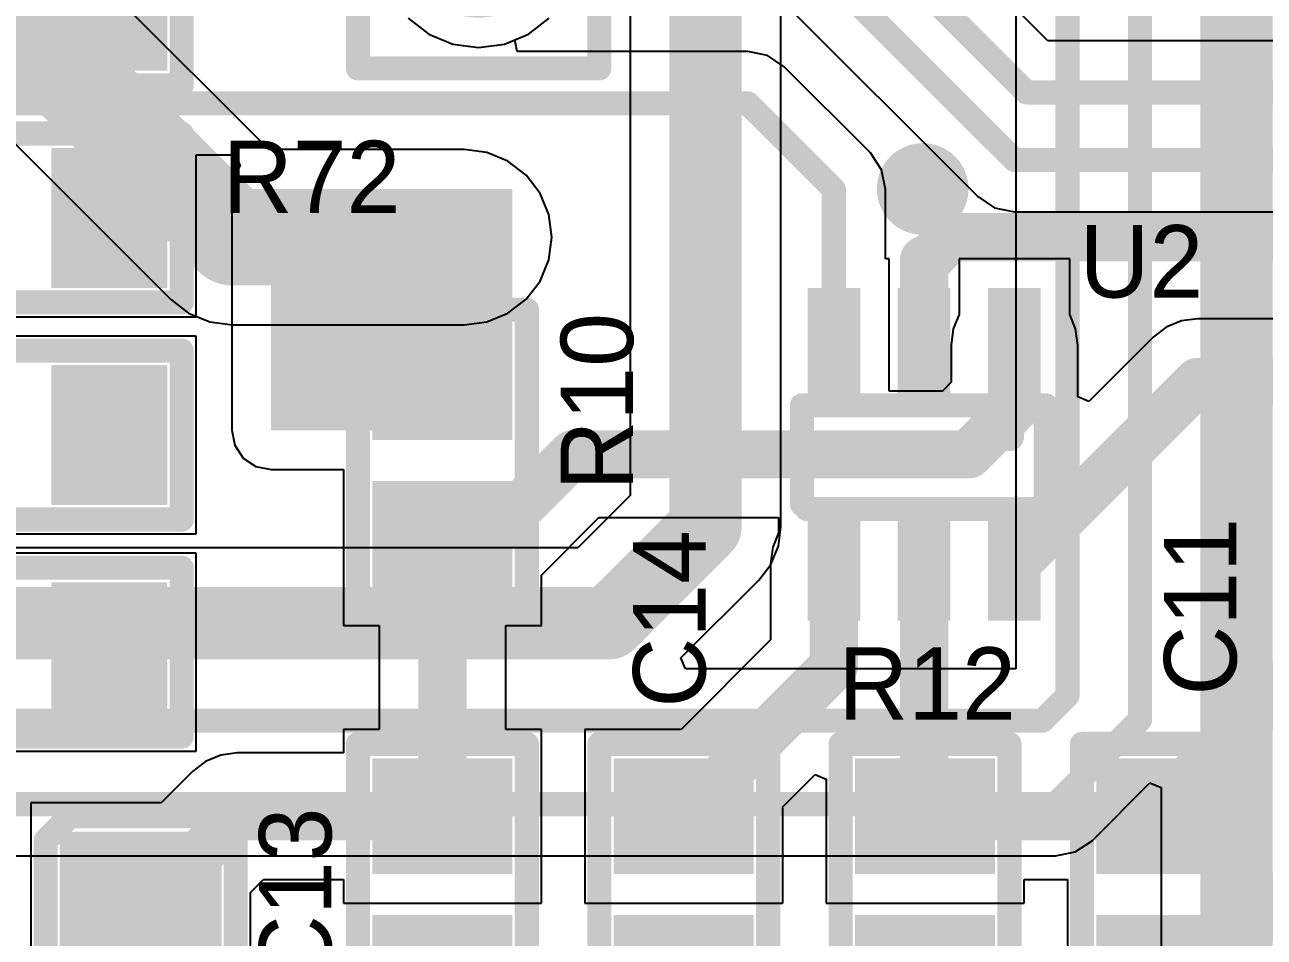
# Model space of a CAD drawing. Extents: x 1012 to 1122, y 1012 to 1122.
# Drawn here: x 1102.31 to 1115.35, y 1073.15 to 1082.75 of the extents above; entities that cross this region are included whole.
import ezdxf

# ---------------------------------------------------------------- set-up
doc = ezdxf.new("R2010")
doc.units = 0
doc.layers.get('0').update_dxf_attribs({"linetype": 'CONTINUOUS'})
for name, color, linetype in [('BOTTOMLAYER', 5, 'CONTINUOUS'), ('BOTTOMSOLDER', 6, 'CONTINUOUS'), ('MULTILAYER', 9, 'CONTINUOUS'), ('TOPLAYER', 1, 'CONTINUOUS'), ('TOPOVERLAY', 2, 'CONTINUOUS'), ('TOPPASTE', 8, 'CONTINUOUS'), ('TOPSOLDER', 216, 'CONTINUOUS')]:
    doc.layers.add(name, color=color, linetype=linetype)

# ---------------------------------------------------------------- blocks, each defined once
blk = doc.blocks.new('CC0603_5')
at = {"layer": 'TOPLAYER'}
for points in [[(-0.508, -0.635), (0.508, -0.635), (-0.508, 0.635), (0.508, 0.635)], [(1.143, -0.635), (2.159, -0.635), (1.143, 0.635), (2.159, 0.635)]]:
    blk.add_solid(points, dxfattribs=at)
at = {"layer": 'TOPOVERLAY', "const_width": 0.254}
for points in [[(-0.508, 0.889), (-0.762, 0.889)], [(-0.762, 0.889), (-0.762, -0.889)], [(2.413, 0.889), (-0.508, 0.889)], [(2.413, 0.889), (2.413, -0.889)], [(2.413, -0.889), (-0.762, -0.889)]]:
    blk.add_lwpolyline(points, dxfattribs=at)
at = {"layer": 'TOPOVERLAY', "const_width": 0.127}
for points in [[(-0.8255, 0.889, 1), (-0.6985, 0.889, 1)], [(-0.8255, 0.889, 1), (-0.6985, 0.889, 1)], [(-0.5715, 0.889, 1), (-0.4445, 0.889, 1)], [(-0.5715, 0.889, 1), (-0.4445, 0.889, 1)], [(2.3495, 0.889, 1), (2.4765, 0.889, 1)], [(2.3495, 0.889, 1), (2.4765, 0.889, 1)], [(-0.8255, -0.889, 1), (-0.6985, -0.889, 1)], [(-0.8255, -0.889, 1), (-0.6985, -0.889, 1)], [(2.3495, -0.889, 1), (2.4765, -0.889, 1)], [(2.3495, -0.889, 1), (2.4765, -0.889, 1)]]:
    blk.add_lwpolyline(points, format="xyb", close=True, dxfattribs=at)
at = {"layer": 'TOPPASTE'}
for points in [[(-0.508, -0.635), (0.508, -0.635), (-0.508, 0.635), (0.508, 0.635)], [(1.143, -0.635), (2.159, -0.635), (1.143, 0.635), (2.159, 0.635)]]:
    blk.add_solid(points, dxfattribs=at)
at = {"layer": 'TOPSOLDER'}
for points in [[(-0.6096, -0.7366), (0.6096, -0.7366), (-0.6096, 0.7366), (0.6096, 0.7366)], [(1.0414, -0.7366), (2.2606, -0.7366), (1.0414, 0.7366), (2.2606, 0.7366)]]:
    blk.add_solid(points, dxfattribs=at)
blk = doc.blocks.new('SIP2_2_54MM_7')
at = {"layer": 'BOTTOMLAYER', "const_width": 0.635}
blk.add_lwpolyline([(2.2225, 0, 1), (2.8575, 0, 1)], format="xyb", close=True, dxfattribs=at)
at = {"layer": 'BOTTOMLAYER'}
blk.add_solid([(-0.635, -0.635), (0.635, -0.635), (-0.635, 0.635), (0.635, 0.635)], dxfattribs=at)
at = {"layer": 'BOTTOMSOLDER', "const_width": 0.7366}
blk.add_lwpolyline([(2.1717, 0, 1), (2.9083, 0, 1)], format="xyb", close=True, dxfattribs=at)
at = {"layer": 'BOTTOMSOLDER'}
blk.add_solid([(-0.7366, -0.7366), (0.7366, -0.7366), (-0.7366, 0.7366), (0.7366, 0.7366)], dxfattribs=at)
at = {"layer": 'MULTILAYER', "const_width": 0.635}
blk.add_lwpolyline([(2.2225, 0, 1), (2.8575, 0, 1)], format="xyb", close=True, dxfattribs=at)
at = {"layer": 'MULTILAYER'}
blk.add_solid([(-0.635, -0.635), (0.635, -0.635), (-0.635, 0.635), (0.635, 0.635)], dxfattribs=at)
at = {"layer": 'TOPLAYER', "const_width": 0.635}
blk.add_lwpolyline([(2.2225, 0, 1), (2.8575, 0, 1)], format="xyb", close=True, dxfattribs=at)
at = {"layer": 'TOPLAYER'}
blk.add_solid([(-0.635, -0.635), (0.635, -0.635), (-0.635, 0.635), (0.635, 0.635)], dxfattribs=at)
at = {"layer": 'TOPOVERLAY', "const_width": 0.254}
for points in [[(3.81, 1.27), (-1.27, 1.27)], [(-1.27, -1.27), (-1.27, 1.27)], [(1.27, -1.27), (1.27, 1.27)], [(3.81, -1.27), (3.81, 1.27)], [(3.81, -1.27), (-1.27, -1.27)]]:
    blk.add_lwpolyline(points, dxfattribs=at)
at = {"layer": 'TOPOVERLAY', "const_width": 0.127}
for points in [[(-1.3335, 1.27, 1), (-1.2065, 1.27, 1)], [(-1.3335, 1.27, 1), (-1.2065, 1.27, 1)], [(1.2065, 1.27, 1), (1.3335, 1.27, 1)], [(3.7465, 1.27, 1), (3.8735, 1.27, 1)], [(3.7465, 1.27, 1), (3.8735, 1.27, 1)], [(-1.3335, -1.27, 1), (-1.2065, -1.27, 1)], [(-1.3335, -1.27, 1), (-1.2065, -1.27, 1)], [(1.2065, -1.27, 1), (1.3335, -1.27, 1)], [(3.7465, -1.27, 1), (3.8735, -1.27, 1)], [(3.7465, -1.27, 1), (3.8735, -1.27, 1)]]:
    blk.add_lwpolyline(points, format="xyb", close=True, dxfattribs=at)
at = {"layer": 'TOPSOLDER', "const_width": 0.7366}
blk.add_lwpolyline([(2.1717, 0, 1), (2.9083, 0, 1)], format="xyb", close=True, dxfattribs=at)
at = {"layer": 'TOPSOLDER'}
blk.add_solid([(-0.7366, -0.7366), (0.7366, -0.7366), (-0.7366, 0.7366), (0.7366, 0.7366)], dxfattribs=at)
blk = doc.blocks.new('CC0603_23')
at = {"layer": 'TOPLAYER'}
for points in [[(-0.508, -0.635), (0.508, -0.635), (-0.508, 0.635), (0.508, 0.635)], [(1.143, -0.635), (2.159, -0.635), (1.143, 0.635), (2.159, 0.635)]]:
    blk.add_solid(points, dxfattribs=at)
at = {"layer": 'TOPOVERLAY', "const_width": 0.254}
for points in [[(-0.762, 0.889), (-0.762, -0.889)], [(-0.762, 0.889), (-0.508, 0.889)], [(-0.508, 0.889), (2.413, 0.889)], [(2.413, 0.889), (2.413, -0.889)], [(-0.762, -0.889), (2.413, -0.889)]]:
    blk.add_lwpolyline(points, dxfattribs=at)
at = {"layer": 'TOPOVERLAY', "const_width": 0.127}
for points in [[(-0.8255, 0.889, 1), (-0.6985, 0.889, 1)], [(-0.8255, 0.889, 1), (-0.6985, 0.889, 1)], [(-0.5715, 0.889, 1), (-0.4445, 0.889, 1)], [(-0.5715, 0.889, 1), (-0.4445, 0.889, 1)], [(2.3495, 0.889, 1), (2.4765, 0.889, 1)], [(2.3495, 0.889, 1), (2.4765, 0.889, 1)], [(-0.8255, -0.889, 1), (-0.6985, -0.889, 1)], [(-0.8255, -0.889, 1), (-0.6985, -0.889, 1)], [(2.3495, -0.889, 1), (2.4765, -0.889, 1)], [(2.3495, -0.889, 1), (2.4765, -0.889, 1)]]:
    blk.add_lwpolyline(points, format="xyb", close=True, dxfattribs=at)
at = {"layer": 'TOPPASTE'}
for points in [[(-0.508, -0.635), (0.508, -0.635), (-0.508, 0.635), (0.508, 0.635)], [(1.143, -0.635), (2.159, -0.635), (1.143, 0.635), (2.159, 0.635)]]:
    blk.add_solid(points, dxfattribs=at)
at = {"layer": 'TOPSOLDER'}
for points in [[(-0.6096, -0.7366), (0.6096, -0.7366), (-0.6096, 0.7366), (0.6096, 0.7366)], [(1.0414, -0.7366), (2.2606, -0.7366), (1.0414, 0.7366), (2.2606, 0.7366)]]:
    blk.add_solid(points, dxfattribs=at)
blk = doc.blocks.new('CC0603_25')
at = {"layer": 'TOPLAYER'}
for points in [[(-0.508, -0.635), (0.508, -0.635), (-0.508, 0.635), (0.508, 0.635)], [(1.143, -0.635), (2.159, -0.635), (1.143, 0.635), (2.159, 0.635)]]:
    blk.add_solid(points, dxfattribs=at)
at = {"layer": 'TOPOVERLAY', "const_width": 0.254}
for points in [[(-0.762, 0.889), (-0.508, 0.889)], [(-0.762, 0.889), (-0.762, -0.889)], [(-0.508, 0.889), (2.413, 0.889)], [(2.413, 0.889), (2.413, -0.889)], [(-0.762, -0.889), (2.413, -0.889)]]:
    blk.add_lwpolyline(points, dxfattribs=at)
at = {"layer": 'TOPOVERLAY', "const_width": 0.127}
for points in [[(-0.8255, 0.889, 1), (-0.6985, 0.889, 1)], [(-0.8255, 0.889, 1), (-0.6985, 0.889, 1)], [(-0.5715, 0.889, 1), (-0.4445, 0.889, 1)], [(-0.5715, 0.889, 1), (-0.4445, 0.889, 1)], [(2.3495, 0.889, 1), (2.4765, 0.889, 1)], [(2.3495, 0.889, 1), (2.4765, 0.889, 1)], [(-0.8255, -0.889, 1), (-0.6985, -0.889, 1)], [(-0.8255, -0.889, 1), (-0.6985, -0.889, 1)], [(2.3495, -0.889, 1), (2.4765, -0.889, 1)], [(2.3495, -0.889, 1), (2.4765, -0.889, 1)]]:
    blk.add_lwpolyline(points, format="xyb", close=True, dxfattribs=at)
at = {"layer": 'TOPPASTE'}
for points in [[(-0.508, -0.635), (0.508, -0.635), (-0.508, 0.635), (0.508, 0.635)], [(1.143, -0.635), (2.159, -0.635), (1.143, 0.635), (2.159, 0.635)]]:
    blk.add_solid(points, dxfattribs=at)
at = {"layer": 'TOPSOLDER'}
for points in [[(-0.6096, -0.7366), (0.6096, -0.7366), (-0.6096, 0.7366), (0.6096, 0.7366)], [(1.0414, -0.7366), (2.2606, -0.7366), (1.0414, 0.7366), (2.2606, 0.7366)]]:
    blk.add_solid(points, dxfattribs=at)
blk = doc.blocks.new('CC0603_26')
at = {"layer": 'TOPLAYER'}
for points in [[(-0.508, -0.635), (0.508, -0.635), (-0.508, 0.635), (0.508, 0.635)], [(1.143, -0.635), (2.159, -0.635), (1.143, 0.635), (2.159, 0.635)]]:
    blk.add_solid(points, dxfattribs=at)
at = {"layer": 'TOPOVERLAY', "const_width": 0.254}
for points in [[(-0.762, 0.889), (-0.762, -0.889)], [(-0.762, 0.889), (-0.508, 0.889)], [(-0.508, 0.889), (2.413, 0.889)], [(2.413, 0.889), (2.413, -0.889)], [(-0.762, -0.889), (2.413, -0.889)]]:
    blk.add_lwpolyline(points, dxfattribs=at)
at = {"layer": 'TOPOVERLAY', "const_width": 0.127}
for points in [[(-0.8255, 0.889, 1), (-0.6985, 0.889, 1)], [(-0.8255, 0.889, 1), (-0.6985, 0.889, 1)], [(-0.5715, 0.889, 1), (-0.4445, 0.889, 1)], [(-0.5715, 0.889, 1), (-0.4445, 0.889, 1)], [(2.3495, 0.889, 1), (2.4765, 0.889, 1)], [(2.3495, 0.889, 1), (2.4765, 0.889, 1)], [(-0.8255, -0.889, 1), (-0.6985, -0.889, 1)], [(-0.8255, -0.889, 1), (-0.6985, -0.889, 1)], [(2.3495, -0.889, 1), (2.4765, -0.889, 1)], [(2.3495, -0.889, 1), (2.4765, -0.889, 1)]]:
    blk.add_lwpolyline(points, format="xyb", close=True, dxfattribs=at)
at = {"layer": 'TOPPASTE'}
for points in [[(-0.508, -0.635), (0.508, -0.635), (-0.508, 0.635), (0.508, 0.635)], [(1.143, -0.635), (2.159, -0.635), (1.143, 0.635), (2.159, 0.635)]]:
    blk.add_solid(points, dxfattribs=at)
at = {"layer": 'TOPSOLDER'}
for points in [[(-0.6096, -0.7366), (0.6096, -0.7366), (-0.6096, 0.7366), (0.6096, 0.7366)], [(1.0414, -0.7366), (2.2606, -0.7366), (1.0414, 0.7366), (2.2606, 0.7366)]]:
    blk.add_solid(points, dxfattribs=at)
blk = doc.blocks.new('CA3216_28')
at = {"layer": 'TOPLAYER'}
for points in [[(-0.75, -0.75), (0.75, -0.75), (-0.75, 0.75), (0.75, 0.75)], [(2.044, -0.75), (3.544, -0.75), (2.044, 0.75), (3.544, 0.75)]]:
    blk.add_solid(points, dxfattribs=at)
at = {"layer": 'TOPOVERLAY', "const_width": 0.254}
for points in [[(-1.016, 0.746), (-0.762, 1)], [(0.762, 1), (-0.762, 1)], [(3.683, 1), (2.032, 1)], [(3.683, -1), (3.683, 1)], [(-1.016, -0.746), (-1.016, 0.746)], [(0.889, 0), (1.27, 0.381)], [(1.27, -0.381), (0.889, 0)], [(-0.762, -1), (-1.016, -0.746)], [(0.762, -1), (-0.762, -1)], [(3.683, -1), (2.032, -1)]]:
    blk.add_lwpolyline(points, dxfattribs=at)
at = {"layer": 'TOPOVERLAY', "const_width": 0.127}
for points in [[(-0.825, 1, 1), (-0.699, 1, 1)], [(-0.825, 1, 1), (-0.699, 1, 1)], [(0.699, 1, 1), (0.825, 1, 1)], [(1.968, 1, 1), (2.095, 1, 1)], [(3.619, 1, 1), (3.747, 1, 1)], [(3.619, 1, 1), (3.747, 1, 1)], [(-1.079, 0.746, 1), (-0.952, 0.746, 1)], [(-1.079, 0.746, 1), (-0.952, 0.746, 1)], [(1.206, 0.381, 1), (1.333, 0.381, 1)], [(0.825, 0, 1), (0.952, 0, 1)], [(0.825, 0, 1), (0.952, 0, 1)], [(1.206, -0.381, 1), (1.333, -0.381, 1)], [(-1.079, -0.746, 1), (-0.952, -0.746, 1)], [(-1.079, -0.746, 1), (-0.952, -0.746, 1)], [(-0.825, -1, 1), (-0.699, -1, 1)], [(-0.825, -1, 1), (-0.699, -1, 1)], [(0.699, -1, 1), (0.825, -1, 1)], [(1.968, -1, 1), (2.095, -1, 1)], [(3.619, -1, 1), (3.747, -1, 1)], [(3.619, -1, 1), (3.747, -1, 1)]]:
    blk.add_lwpolyline(points, format="xyb", close=True, dxfattribs=at)
at = {"layer": 'TOPPASTE'}
for points in [[(-0.75, -0.75), (0.75, -0.75), (-0.75, 0.75), (0.75, 0.75)], [(2.044, -0.75), (3.544, -0.75), (2.044, 0.75), (3.544, 0.75)]]:
    blk.add_solid(points, dxfattribs=at)
at = {"layer": 'TOPSOLDER'}
for points in [[(-0.852, -0.852), (0.852, -0.852), (-0.852, 0.852), (0.852, 0.852)], [(1.942, -0.852), (3.646, -0.852), (1.942, 0.852), (3.646, 0.852)]]:
    blk.add_solid(points, dxfattribs=at)
blk = doc.blocks.new('CC0603_136')
at = {"layer": 'TOPLAYER'}
for points in [[(-0.508, -0.635), (0.508, -0.635), (-0.508, 0.635), (0.508, 0.635)], [(1.143, -0.635), (2.159, -0.635), (1.143, 0.635), (2.159, 0.635)]]:
    blk.add_solid(points, dxfattribs=at)
at = {"layer": 'TOPOVERLAY', "const_width": 0.254}
for points in [[(-0.762, 0.889), (-0.762, -0.889)], [(-0.762, 0.889), (-0.508, 0.889)], [(-0.508, 0.889), (2.413, 0.889)], [(2.413, 0.889), (2.413, -0.889)], [(-0.762, -0.889), (2.413, -0.889)]]:
    blk.add_lwpolyline(points, dxfattribs=at)
at = {"layer": 'TOPOVERLAY', "const_width": 0.127}
for points in [[(-0.8255, 0.889, 1), (-0.6985, 0.889, 1)], [(-0.8255, 0.889, 1), (-0.6985, 0.889, 1)], [(-0.5715, 0.889, 1), (-0.4445, 0.889, 1)], [(-0.5715, 0.889, 1), (-0.4445, 0.889, 1)], [(2.3495, 0.889, 1), (2.4765, 0.889, 1)], [(2.3495, 0.889, 1), (2.4765, 0.889, 1)], [(-0.8255, -0.889, 1), (-0.6985, -0.889, 1)], [(-0.8255, -0.889, 1), (-0.6985, -0.889, 1)], [(2.3495, -0.889, 1), (2.4765, -0.889, 1)], [(2.3495, -0.889, 1), (2.4765, -0.889, 1)]]:
    blk.add_lwpolyline(points, format="xyb", close=True, dxfattribs=at)
at = {"layer": 'TOPPASTE'}
for points in [[(-0.508, -0.635), (0.508, -0.635), (-0.508, 0.635), (0.508, 0.635)], [(1.143, -0.635), (2.159, -0.635), (1.143, 0.635), (2.159, 0.635)]]:
    blk.add_solid(points, dxfattribs=at)
at = {"layer": 'TOPSOLDER'}
for points in [[(-0.6096, -0.7366), (0.6096, -0.7366), (-0.6096, 0.7366), (0.6096, 0.7366)], [(1.0414, -0.7366), (2.2606, -0.7366), (1.0414, 0.7366), (2.2606, 0.7366)]]:
    blk.add_solid(points, dxfattribs=at)
blk = doc.blocks.new('CC0603_138')
at = {"layer": 'TOPLAYER'}
for points in [[(-0.508, -0.635), (0.508, -0.635), (-0.508, 0.635), (0.508, 0.635)], [(1.143, -0.635), (2.159, -0.635), (1.143, 0.635), (2.159, 0.635)]]:
    blk.add_solid(points, dxfattribs=at)
at = {"layer": 'TOPOVERLAY', "const_width": 0.254}
for points in [[(-0.762, 0.889), (-0.762, -0.889)], [(-0.762, 0.889), (-0.508, 0.889)], [(-0.508, 0.889), (2.413, 0.889)], [(2.413, 0.889), (2.413, -0.889)], [(-0.762, -0.889), (2.413, -0.889)]]:
    blk.add_lwpolyline(points, dxfattribs=at)
at = {"layer": 'TOPOVERLAY', "const_width": 0.127}
for points in [[(-0.8255, 0.889, 1), (-0.6985, 0.889, 1)], [(-0.8255, 0.889, 1), (-0.6985, 0.889, 1)], [(-0.5715, 0.889, 1), (-0.4445, 0.889, 1)], [(-0.5715, 0.889, 1), (-0.4445, 0.889, 1)], [(2.3495, 0.889, 1), (2.4765, 0.889, 1)], [(2.3495, 0.889, 1), (2.4765, 0.889, 1)], [(-0.8255, -0.889, 1), (-0.6985, -0.889, 1)], [(-0.8255, -0.889, 1), (-0.6985, -0.889, 1)], [(2.3495, -0.889, 1), (2.4765, -0.889, 1)], [(2.3495, -0.889, 1), (2.4765, -0.889, 1)]]:
    blk.add_lwpolyline(points, format="xyb", close=True, dxfattribs=at)
at = {"layer": 'TOPPASTE'}
for points in [[(-0.508, -0.635), (0.508, -0.635), (-0.508, 0.635), (0.508, 0.635)], [(1.143, -0.635), (2.159, -0.635), (1.143, 0.635), (2.159, 0.635)]]:
    blk.add_solid(points, dxfattribs=at)
at = {"layer": 'TOPSOLDER'}
for points in [[(-0.6096, -0.7366), (0.6096, -0.7366), (-0.6096, 0.7366), (0.6096, 0.7366)], [(1.0414, -0.7366), (2.2606, -0.7366), (1.0414, 0.7366), (2.2606, 0.7366)]]:
    blk.add_solid(points, dxfattribs=at)
blk = doc.blocks.new('CC0603_195')
at = {"layer": 'TOPLAYER'}
for points in [[(-0.508, -0.635), (0.508, -0.635), (-0.508, 0.635), (0.508, 0.635)], [(1.143, -0.635), (2.159, -0.635), (1.143, 0.635), (2.159, 0.635)]]:
    blk.add_solid(points, dxfattribs=at)
at = {"layer": 'TOPOVERLAY', "const_width": 0.254}
for points in [[(-0.762, -0.889), (-0.762, 0.889)], [(-0.762, 0.889), (-0.508, 0.889)], [(-0.508, 0.889), (2.413, 0.889)], [(2.413, -0.889), (2.413, 0.889)], [(-0.762, -0.889), (2.413, -0.889)]]:
    blk.add_lwpolyline(points, dxfattribs=at)
at = {"layer": 'TOPOVERLAY', "const_width": 0.127}
for points in [[(-0.8255, 0.889, 1), (-0.6985, 0.889, 1)], [(-0.8255, 0.889, 1), (-0.6985, 0.889, 1)], [(-0.5715, 0.889, 1), (-0.4445, 0.889, 1)], [(-0.5715, 0.889, 1), (-0.4445, 0.889, 1)], [(2.3495, 0.889, 1), (2.4765, 0.889, 1)], [(2.3495, 0.889, 1), (2.4765, 0.889, 1)], [(-0.8255, -0.889, 1), (-0.6985, -0.889, 1)], [(-0.8255, -0.889, 1), (-0.6985, -0.889, 1)], [(2.3495, -0.889, 1), (2.4765, -0.889, 1)], [(2.3495, -0.889, 1), (2.4765, -0.889, 1)]]:
    blk.add_lwpolyline(points, format="xyb", close=True, dxfattribs=at)
at = {"layer": 'TOPPASTE'}
for points in [[(-0.508, -0.635), (0.508, -0.635), (-0.508, 0.635), (0.508, 0.635)], [(1.143, -0.635), (2.159, -0.635), (1.143, 0.635), (2.159, 0.635)]]:
    blk.add_solid(points, dxfattribs=at)
at = {"layer": 'TOPSOLDER'}
for points in [[(-0.6096, -0.7366), (0.6096, -0.7366), (-0.6096, 0.7366), (0.6096, 0.7366)], [(1.0414, -0.7366), (2.2606, -0.7366), (1.0414, 0.7366), (2.2606, 0.7366)]]:
    blk.add_solid(points, dxfattribs=at)
blk = doc.blocks.new('CC0603_196')
at = {"layer": 'TOPLAYER'}
for points in [[(-0.508, -0.635), (0.508, -0.635), (-0.508, 0.635), (0.508, 0.635)], [(1.143, -0.635), (2.159, -0.635), (1.143, 0.635), (2.159, 0.635)]]:
    blk.add_solid(points, dxfattribs=at)
at = {"layer": 'TOPOVERLAY', "const_width": 0.254}
for points in [[(-0.762, -0.889), (-0.762, 0.889)], [(-0.762, 0.889), (-0.508, 0.889)], [(-0.508, 0.889), (2.413, 0.889)], [(2.413, -0.889), (2.413, 0.889)], [(-0.762, -0.889), (2.413, -0.889)]]:
    blk.add_lwpolyline(points, dxfattribs=at)
at = {"layer": 'TOPOVERLAY', "const_width": 0.127}
for points in [[(-0.8255, 0.889, 1), (-0.6985, 0.889, 1)], [(-0.8255, 0.889, 1), (-0.6985, 0.889, 1)], [(-0.5715, 0.889, 1), (-0.4445, 0.889, 1)], [(-0.5715, 0.889, 1), (-0.4445, 0.889, 1)], [(2.3495, 0.889, 1), (2.4765, 0.889, 1)], [(2.3495, 0.889, 1), (2.4765, 0.889, 1)], [(-0.8255, -0.889, 1), (-0.6985, -0.889, 1)], [(-0.8255, -0.889, 1), (-0.6985, -0.889, 1)], [(2.3495, -0.889, 1), (2.4765, -0.889, 1)], [(2.3495, -0.889, 1), (2.4765, -0.889, 1)]]:
    blk.add_lwpolyline(points, format="xyb", close=True, dxfattribs=at)
at = {"layer": 'TOPPASTE'}
for points in [[(-0.508, -0.635), (0.508, -0.635), (-0.508, 0.635), (0.508, 0.635)], [(1.143, -0.635), (2.159, -0.635), (1.143, 0.635), (2.159, 0.635)]]:
    blk.add_solid(points, dxfattribs=at)
at = {"layer": 'TOPSOLDER'}
for points in [[(-0.6096, -0.7366), (0.6096, -0.7366), (-0.6096, 0.7366), (0.6096, 0.7366)], [(1.0414, -0.7366), (2.2606, -0.7366), (1.0414, 0.7366), (2.2606, 0.7366)]]:
    blk.add_solid(points, dxfattribs=at)
blk = doc.blocks.new('CC0603_197')
at = {"layer": 'TOPLAYER'}
for points in [[(-0.508, -0.635), (0.508, -0.635), (-0.508, 0.635), (0.508, 0.635)], [(1.143, -0.635), (2.159, -0.635), (1.143, 0.635), (2.159, 0.635)]]:
    blk.add_solid(points, dxfattribs=at)
at = {"layer": 'TOPOVERLAY', "const_width": 0.254}
for points in [[(-0.762, -0.889), (-0.762, 0.889)], [(-0.762, 0.889), (-0.508, 0.889)], [(-0.508, 0.889), (2.413, 0.889)], [(2.413, -0.889), (2.413, 0.889)], [(-0.762, -0.889), (2.413, -0.889)]]:
    blk.add_lwpolyline(points, dxfattribs=at)
at = {"layer": 'TOPOVERLAY', "const_width": 0.127}
for points in [[(-0.8255, 0.889, 1), (-0.6985, 0.889, 1)], [(-0.8255, 0.889, 1), (-0.6985, 0.889, 1)], [(-0.5715, 0.889, 1), (-0.4445, 0.889, 1)], [(-0.5715, 0.889, 1), (-0.4445, 0.889, 1)], [(2.3495, 0.889, 1), (2.4765, 0.889, 1)], [(2.3495, 0.889, 1), (2.4765, 0.889, 1)], [(-0.8255, -0.889, 1), (-0.6985, -0.889, 1)], [(-0.8255, -0.889, 1), (-0.6985, -0.889, 1)], [(2.3495, -0.889, 1), (2.4765, -0.889, 1)], [(2.3495, -0.889, 1), (2.4765, -0.889, 1)]]:
    blk.add_lwpolyline(points, format="xyb", close=True, dxfattribs=at)
at = {"layer": 'TOPPASTE'}
for points in [[(-0.508, -0.635), (0.508, -0.635), (-0.508, 0.635), (0.508, 0.635)], [(1.143, -0.635), (2.159, -0.635), (1.143, 0.635), (2.159, 0.635)]]:
    blk.add_solid(points, dxfattribs=at)
at = {"layer": 'TOPSOLDER'}
for points in [[(-0.6096, -0.7366), (0.6096, -0.7366), (-0.6096, 0.7366), (0.6096, 0.7366)], [(1.0414, -0.7366), (2.2606, -0.7366), (1.0414, 0.7366), (2.2606, 0.7366)]]:
    blk.add_solid(points, dxfattribs=at)
blk = doc.blocks.new('SOT_26_233')
at = {"layer": 'TOPLAYER'}
for points in [[(-0.175, 1.8), (0.175, 1.8), (-0.175, 2.8), (0.175, 2.8)], [(0.775, 1.8), (1.125, 1.8), (0.775, 2.8), (1.125, 2.8)], [(1.725, 1.8), (2.075, 1.8), (1.725, 2.8), (2.075, 2.8)], [(-0.175, -0.5), (0.175, -0.5), (-0.175, 0.5), (0.175, 0.5)], [(0.775, -0.5), (1.125, -0.5), (0.775, 0.5), (1.125, 0.5)], [(1.725, -0.5), (2.075, -0.5), (1.725, 0.5), (2.075, 0.5)]]:
    blk.add_solid(points, dxfattribs=at)
at = {"layer": 'TOPOVERLAY', "const_width": 0.254}
for points in [[(2.184, 1.727), (-0.33, 1.727)], [(-0.33, 1.727), (-0.33, 0.635)], [(2.235, 1.676), (2.235, 0.635)], [(2.235, 0.635), (-0.33, 0.635)]]:
    blk.add_lwpolyline(points, dxfattribs=at)
at = {"layer": 'TOPOVERLAY'}
for points, const_width in [([(-0.394, 1.727, 1), (-0.267, 1.727, 1)], 0.127), ([(-0.394, 1.727, 1), (-0.267, 1.727, 1)], 0.127), ([(2.121, 1.727, 1), (2.248, 1.727, 1)], 0.127), ([(2.172, 1.676, 1), (2.299, 1.676, 1)], 0.127), ([(0.076, 0.965, 1), (0.025, 0.965, 1)], 0.254), ([(-0.038, 0.965, 1), (0.089, 0.965, 1)], 0.127), ([(0.013, 0.965, 1), (0.14, 0.965, 1)], 0.127), ([(-0.394, 0.635, 1), (-0.267, 0.635, 1)], 0.127), ([(-0.394, 0.635, 1), (-0.267, 0.635, 1)], 0.127), ([(2.172, 0.635, 1), (2.299, 0.635, 1)], 0.127), ([(2.172, 0.635, 1), (2.299, 0.635, 1)], 0.127)]:
    blk.add_lwpolyline(points, format="xyb", close=True, dxfattribs=dict(at, const_width=const_width))
at = {"layer": 'TOPPASTE'}
for points in [[(-0.175, 1.8), (0.175, 1.8), (-0.175, 2.8), (0.175, 2.8)], [(0.775, 1.8), (1.125, 1.8), (0.775, 2.8), (1.125, 2.8)], [(1.725, 1.8), (2.075, 1.8), (1.725, 2.8), (2.075, 2.8)], [(-0.175, -0.5), (0.175, -0.5), (-0.175, 0.5), (0.175, 0.5)], [(0.775, -0.5), (1.125, -0.5), (0.775, 0.5), (1.125, 0.5)], [(1.725, -0.5), (2.075, -0.5), (1.725, 0.5), (2.075, 0.5)]]:
    blk.add_solid(points, dxfattribs=at)
at = {"layer": 'TOPSOLDER'}
for points in [[(-0.277, 1.698), (0.277, 1.698), (-0.277, 2.902), (0.277, 2.902)], [(0.673, 1.698), (1.227, 1.698), (0.673, 2.902), (1.227, 2.902)], [(1.623, 1.698), (2.177, 1.698), (1.623, 2.902), (2.177, 2.902)], [(-0.277, -0.602), (0.277, -0.602), (-0.277, 0.602), (0.277, 0.602)], [(0.673, -0.602), (1.227, -0.602), (0.673, 0.602), (1.227, 0.602)], [(1.623, -0.602), (2.177, -0.602), (1.623, 0.602), (2.177, 0.602)]]:
    blk.add_solid(points, dxfattribs=at)

msp = doc.modelspace()

# ---------------------------------------------------------------- linework, layer by layer
at = {"layer": 'BOTTOMLAYER'}
for p, q in [((1112.738, 1090.487), (1112.738, 1075.97)), ((1104.876, 1081.438), (1102.206, 1084.108)), ((1110.266, 1077.468), (1110.266, 1083.716)), ((1108.678, 1083.387), (1108.678, 1077.797)), ((1106.342, 1082.821), (1106.559, 1082.654)), ((1107.61, 1082.654), (1107.827, 1082.821)), ((1101.064, 1082.642), (1103.841, 1079.864)), ((1106.559, 1082.654), (1106.813, 1082.549)), ((1106.813, 1082.549), (1107.084, 1082.514)), ((1107.084, 1082.514), (1107.356, 1082.549)), ((1107.356, 1082.549), (1107.61, 1082.654)), ((1106.932, 1081.438), (1104.876, 1081.438)), ((1107.171, 1081.407), (1106.932, 1081.438)), ((1107.393, 1081.315), (1107.171, 1081.407)), ((1107.584, 1081.168), (1107.393, 1081.315)), ((1107.731, 1080.977), (1107.584, 1081.168)), ((1107.823, 1080.755), (1107.731, 1080.977)), ((1107.854, 1080.516), (1107.823, 1080.755)), ((1107.823, 1080.277), (1107.854, 1080.516)), ((1107.731, 1080.055), (1107.823, 1080.277)), ((1107.584, 1079.864), (1107.731, 1080.055)), ((1103.841, 1079.864), (1104.032, 1079.717)), ((1107.393, 1079.717), (1107.584, 1079.864)), ((1104.032, 1079.717), (1104.255, 1079.625)), ((1107.171, 1079.625), (1107.393, 1079.717)), ((1104.255, 1079.625), (1104.494, 1079.594)), ((1104.494, 1079.594), (1106.932, 1079.594)), ((1106.932, 1079.594), (1107.171, 1079.625)), ((1108.678, 1077.797), (1108.127, 1077.246)), ((1110.239, 1077.262), (1110.266, 1077.468)), ((1108.127, 1077.246), (1096.593, 1077.246)), ((1110.16, 1077.071), (1110.239, 1077.262)), ((1110.034, 1076.906), (1110.16, 1077.071)), ((1109.214, 1076.087), (1110.034, 1076.906)), ((1110.034, 1076.906), (1110.034, 1076.906)), ((1109.263, 1075.97), (1109.214, 1076.087)), ((1112.738, 1075.97), (1109.263, 1075.97)), ((1113.54, 1074.162), (1114.148, 1074.771)), ((1114.148, 1074.771), (1114.266, 1074.723)), ((1114.266, 1074.723), (1114.266, 1072.717)), ((1113.363, 1074.045), (1113.54, 1074.162)), ((1096.422, 1074.003), (1113.155, 1074.003)), ((1113.155, 1074.003), (1113.363, 1074.045))]:
    msp.add_line(p, q, dxfattribs=at)
for points, const_width in [([(1115.06, 1072.388), (1115.06, 1105.891)], 0.762), ([(1113.282, 1075.69), (1113.282, 1101.065)], 0.254), ([(1114.044, 1075.436), (1114.044, 1099.947)], 0.254), ([(1101.446, 1083.564), (1104.494, 1080.516)], 1.016), ([(1109.472, 1077.468), (1109.472, 1083.716)], 0.762), ([(1104.494, 1080.516), (1106.932, 1080.516)], 1.016), ([(1108.456, 1076.452), (1109.472, 1077.468)], 0.762), ([(1096.264, 1076.452), (1108.456, 1076.452)], 0.762), ([(1113.018, 1075.426), (1113.282, 1075.69)], 0.254), ([(1099.302, 1075.426), (1113.018, 1075.426)], 0.254), ([(1113.155, 1074.547), (1114.044, 1075.436)], 0.254), ([(1096.137, 1074.547), (1113.155, 1074.547)], 0.254)]:
    msp.add_lwpolyline(points, dxfattribs=dict(at, const_width=const_width))
for points, const_width in [([(1111.568, 1081.024, 1), (1111.948, 1081.024, 1)], 0.381), ([(1104.24, 1080.516, 1), (1104.748, 1080.516, 1)], 0.508), ([(1104.24, 1080.516, 1), (1104.748, 1080.516, 1)], 0.508), ([(1106.678, 1080.516, 1), (1107.186, 1080.516, 1)], 0.508), ([(1105.268, 1080.516, 1), (1105.548, 1080.516, 1)], 0.279), ([(1106.792, 1080.516, 1), (1107.072, 1080.516, 1)], 0.279), ([(1109.282, 1077.468, 1), (1109.662, 1077.468, 1)], 0.381), ([(1109.282, 1077.468, 1), (1109.662, 1077.468, 1)], 0.381), ([(1108.265, 1076.452, 1), (1108.647, 1076.452, 1)], 0.381), ([(1108.265, 1076.452, 1), (1108.647, 1076.452, 1)], 0.381), ([(1113.218, 1075.69, 1), (1113.345, 1075.69, 1)], 0.127), ([(1113.218, 1075.69, 1), (1113.345, 1075.69, 1)], 0.127), ([(1112.954, 1075.426, 1), (1113.081, 1075.426, 1)], 0.127), ([(1112.954, 1075.426, 1), (1113.081, 1075.426, 1)], 0.127), ([(1113.98, 1075.436, 1), (1114.108, 1075.436, 1)], 0.127), ([(1113.98, 1075.436, 1), (1114.108, 1075.436, 1)], 0.127), ([(1113.091, 1074.547, 1), (1113.218, 1074.547, 1)], 0.127), ([(1113.091, 1074.547, 1), (1113.218, 1074.547, 1)], 0.127)]:
    msp.add_lwpolyline(points, format="xyb", close=True, dxfattribs=dict(at, const_width=const_width))
at = {"layer": 'BOTTOMSOLDER'}
for points, const_width in [([(1111.517, 1081.024, 1), (1111.999, 1081.024, 1)], 0.483), ([(1105.217, 1080.516, 1), (1105.599, 1080.516, 1)], 0.381), ([(1106.742, 1080.516, 1), (1107.122, 1080.516, 1)], 0.381)]:
    msp.add_lwpolyline(points, format="xyb", close=True, dxfattribs=dict(at, const_width=const_width))
at = {"layer": 'MULTILAYER'}
for points, const_width in [([(1111.568, 1081.024, 1), (1111.948, 1081.024, 1)], 0.381), ([(1105.268, 1080.516, 1), (1105.548, 1080.516, 1)], 0.279), ([(1106.792, 1080.516, 1), (1107.072, 1080.516, 1)], 0.279)]:
    msp.add_lwpolyline(points, format="xyb", close=True, dxfattribs=dict(at, const_width=const_width))
at = {"layer": 'TOPLAYER'}
for p, q in [((1113.075, 1082.584), (1110.187, 1085.473)), ((1109.247, 1084.036), (1112.339, 1080.944)), ((1107.61, 1082.654), (1107.827, 1082.821)), ((1107.464, 1082.594), (1107.61, 1082.654)), ((1107.489, 1082.47), (1107.464, 1082.594)), ((1116.166, 1082.584), (1113.075, 1082.584)), ((1109.916, 1082.47), (1107.489, 1082.47)), ((1110.125, 1082.428), (1109.916, 1082.47)), ((1110.301, 1082.31), (1110.125, 1082.428)), ((1111.208, 1081.404), (1110.301, 1082.31)), ((1104.113, 1079.678), (1104.113, 1081.382)), ((1104.113, 1081.382), (1104.516, 1081.382)), ((1104.516, 1081.382), (1104.576, 1081.27)), ((1111.326, 1081.227), (1111.208, 1081.404)), ((1104.576, 1081.27), (1104.517, 1081.183)), ((1104.517, 1081.183), (1104.486, 1081.024)), ((1111.367, 1081.019), (1111.326, 1081.227)), ((1104.486, 1081.024), (1104.486, 1078.484)), ((1111.367, 1080.287), (1111.367, 1081.019)), ((1112.339, 1080.944), (1112.515, 1080.826)), ((1112.515, 1080.826), (1112.723, 1080.785)), ((1112.723, 1080.785), (1115.658, 1080.785)), ((1111.405, 1080.287), (1111.367, 1080.287)), ((1111.405, 1078.896), (1111.405, 1080.287)), ((1113.305, 1080.287), (1112.142, 1080.287)), ((1112.142, 1080.287), (1112.142, 1079.703)), ((1113.305, 1079.703), (1113.305, 1080.287)), ((1101.275, 1079.678), (1104.113, 1079.678)), ((1112.142, 1079.703), (1112.08, 1079.553)), ((1113.367, 1079.553), (1113.305, 1079.703)), ((1112.08, 1079.553), (1112.057, 1079.381)), ((1113.389, 1079.381), (1113.367, 1079.553)), ((1114.321, 1079.569), (1114.183, 1079.463)), ((1114.481, 1079.635), (1114.321, 1079.569)), ((1114.654, 1079.658), (1114.481, 1079.635)), ((1115.822, 1079.658), (1114.654, 1079.658)), ((1114.654, 1079.658), (1114.654, 1079.658)), ((1104.113, 1079.475), (1101.238, 1079.475)), ((1104.113, 1077.392), (1104.113, 1079.475)), ((1114.183, 1079.463), (1113.507, 1078.787)), ((1114.183, 1079.463), (1114.183, 1079.463)), ((1112.057, 1079.381), (1112.057, 1078.989)), ((1113.389, 1078.836), (1113.389, 1079.381)), ((1111.965, 1078.896), (1111.405, 1078.896)), ((1112.057, 1078.989), (1111.965, 1078.896)), ((1113.507, 1078.787), (1113.389, 1078.836)), ((1104.486, 1078.484), (1104.517, 1078.325)), ((1104.517, 1078.325), (1104.607, 1078.191)), ((1104.607, 1078.191), (1104.741, 1078.101)), ((1104.741, 1078.101), (1104.9, 1078.07)), ((1104.9, 1078.07), (1105.662, 1078.07)), ((1105.662, 1078.07), (1105.662, 1076.427)), ((1107.745, 1076.958), (1108.351, 1077.564)), ((1108.351, 1077.564), (1110.242, 1077.564)), ((1110.242, 1077.564), (1110.242, 1077.403)), ((1101.238, 1077.392), (1104.113, 1077.392)), ((1110.242, 1077.403), (1110.18, 1077.253)), ((1110.18, 1077.253), (1110.157, 1077.081)), ((1104.113, 1077.189), (1101.275, 1077.189)), ((1104.113, 1075.106), (1104.113, 1077.189)), ((1110.157, 1077.081), (1110.157, 1076.276)), ((1107.745, 1076.427), (1107.745, 1076.958)), ((1105.662, 1076.427), (1106.037, 1076.427)), ((1106.037, 1076.427), (1106.037, 1075.334)), ((1107.369, 1075.334), (1107.369, 1076.427)), ((1107.369, 1076.427), (1107.745, 1076.427)), ((1110.157, 1076.276), (1109.216, 1075.334)), ((1106.037, 1075.334), (1105.662, 1075.334)), ((1105.662, 1075.334), (1105.662, 1075.086)), ((1107.745, 1075.334), (1107.369, 1075.334)), ((1107.745, 1073.506), (1107.745, 1075.334)), ((1109.216, 1075.334), (1108.202, 1075.334)), ((1108.202, 1075.334), (1108.202, 1073.506)), ((1100.633, 1075.106), (1104.113, 1075.106)), ((1104.211, 1074.997), (1104.073, 1074.891)), ((1104.372, 1075.063), (1104.211, 1074.997)), ((1104.544, 1075.086), (1104.372, 1075.063)), ((1105.662, 1075.086), (1104.544, 1075.086)), ((1104.073, 1074.891), (1103.743, 1074.56)), ((1104.073, 1074.891), (1104.073, 1074.891)), ((1110.285, 1074.519), (1110.625, 1074.859)), ((1110.625, 1074.859), (1110.742, 1074.811)), ((1110.742, 1074.811), (1110.742, 1073.506)), ((1103.743, 1074.56), (1102.372, 1074.56)), ((1102.372, 1074.56), (1102.372, 1072.248)), ((1110.285, 1073.506), (1110.285, 1074.519)), ((1104.685, 1073.618), (1104.82, 1073.754)), ((1104.82, 1073.754), (1105.662, 1073.754)), ((1105.662, 1073.754), (1105.662, 1073.506)), ((1112.825, 1073.506), (1112.825, 1073.754)), ((1112.825, 1073.754), (1113.282, 1073.754)), ((1113.282, 1073.754), (1113.282, 1073.506)), ((1104.685, 1072.248), (1104.685, 1073.618)), ((1105.662, 1073.506), (1107.745, 1073.506)), ((1108.202, 1073.506), (1110.285, 1073.506)), ((1110.742, 1073.506), (1112.825, 1073.506)), ((1113.282, 1073.506), (1113.282, 1071.855))]:
    msp.add_line(p, q, dxfattribs=at)
for points, const_width in [([(1109.802, 1085.088), (1112.85, 1082.04)], 0.254), ([(1109.472, 1084.58), (1112.723, 1081.329)], 0.254), ([(1112.85, 1082.04), (1116.584, 1082.04)], 0.254), ([(1097.609, 1081.926), (1109.916, 1081.926)], 0.254), ([(1109.916, 1081.926), (1110.823, 1081.019)], 0.254), ([(1112.723, 1081.329), (1116.076, 1081.329)], 0.254), ([(1110.823, 1079.381), (1110.823, 1081.019)], 0.254), ([(1111.773, 1080.237), (1112.053, 1080.516)], 0.508), ([(1112.053, 1080.516), (1117.854, 1080.516)], 0.508), ([(1111.773, 1079.381), (1111.773, 1080.277)], 0.508), ([(1112.723, 1078.713), (1112.723, 1079.381)], 0.508), ([(1112.799, 1077.138), (1114.654, 1078.992)], 0.508), ([(1114.654, 1078.992), (1116.863, 1078.992)], 0.508), ([(1112.241, 1078.23), (1112.723, 1078.713)], 0.508), ([(1106.703, 1076.858), (1108.075, 1078.23)], 0.508), ([(1108.075, 1078.23), (1112.241, 1078.23)], 0.508), ([(1110.823, 1076), (1110.823, 1077.081)], 0.508), ([(1111.773, 1074.43), (1111.773, 1077.081)], 0.508), ([(1114.323, 1074.572), (1116.863, 1077.112)], 0.508), ([(1106.703, 1074.42), (1106.703, 1076.858)], 0.508), ([(1109.243, 1074.42), (1110.823, 1076)], 0.508), ([(1114.323, 1074.42), (1114.323, 1074.572)], 0.508), ([(1103.528, 1073.404), (1104.544, 1074.42)], 0.508), ([(1104.544, 1074.42), (1106.703, 1074.42)], 0.508), ([(1111.773, 1074.43), (1111.783, 1074.42)], 0.508), ([(1111.783, 1074.42), (1114.323, 1074.42)], 0.508), ([(1114.755, 1072.769), (1116.406, 1074.42)], 0.508)]:
    msp.add_lwpolyline(points, dxfattribs=dict(at, const_width=const_width))
for points, const_width in [([(1112.787, 1082.04, 1), (1112.914, 1082.04, 1)], 0.127), ([(1112.787, 1082.04, 1), (1112.914, 1082.04, 1)], 0.127), ([(1109.853, 1081.926, 1), (1109.98, 1081.926, 1)], 0.127), ([(1109.853, 1081.926, 1), (1109.98, 1081.926, 1)], 0.127), ([(1111.568, 1081.024, 1), (1111.948, 1081.024, 1)], 0.381), ([(1112.66, 1081.329, 1), (1112.787, 1081.329, 1)], 0.127), ([(1112.66, 1081.329, 1), (1112.787, 1081.329, 1)], 0.127), ([(1110.76, 1081.019, 1), (1110.887, 1081.019, 1)], 0.127), ([(1110.76, 1081.019, 1), (1110.887, 1081.019, 1)], 0.127), ([(1105.268, 1080.516, 1), (1105.548, 1080.516, 1)], 0.279), ([(1106.792, 1080.516, 1), (1107.072, 1080.516, 1)], 0.279), ([(1111.926, 1080.516, 1), (1112.18, 1080.516, 1)], 0.254), ([(1111.926, 1080.516, 1), (1112.18, 1080.516, 1)], 0.254), ([(1111.646, 1080.277, 1), (1111.9, 1080.277, 1)], 0.254), ([(1111.646, 1080.237, 1), (1111.9, 1080.237, 1)], 0.254), ([(1111.646, 1079.381, 1), (1111.9, 1079.381, 1)], 0.254), ([(1112.596, 1079.381, 1), (1112.85, 1079.381, 1)], 0.254), ([(1110.76, 1079.381, 1), (1110.887, 1079.381, 1)], 0.127), ([(1114.527, 1078.992, 1), (1114.781, 1078.992, 1)], 0.254), ([(1114.527, 1078.992, 1), (1114.781, 1078.992, 1)], 0.254), ([(1112.596, 1078.713, 1), (1112.85, 1078.713, 1)], 0.254), ([(1112.596, 1078.713, 1), (1112.85, 1078.713, 1)], 0.254), ([(1107.948, 1078.23, 1), (1108.202, 1078.23, 1)], 0.254), ([(1107.948, 1078.23, 1), (1108.202, 1078.23, 1)], 0.254), ([(1112.114, 1078.23, 1), (1112.368, 1078.23, 1)], 0.254), ([(1112.114, 1078.23, 1), (1112.368, 1078.23, 1)], 0.254), ([(1110.696, 1077.081, 1), (1110.95, 1077.081, 1)], 0.254), ([(1111.646, 1077.081, 1), (1111.9, 1077.081, 1)], 0.254), ([(1112.672, 1077.138, 1), (1112.926, 1077.138, 1)], 0.254), ([(1106.576, 1076.858, 1), (1106.83, 1076.858, 1)], 0.254), ([(1106.576, 1076.858, 1), (1106.83, 1076.858, 1)], 0.254), ([(1110.696, 1076, 1), (1110.95, 1076, 1)], 0.254), ([(1110.696, 1076, 1), (1110.95, 1076, 1)], 0.254), ([(1114.196, 1074.572, 1), (1114.45, 1074.572, 1)], 0.254), ([(1114.196, 1074.572, 1), (1114.45, 1074.572, 1)], 0.254), ([(1104.417, 1074.42, 1), (1104.671, 1074.42, 1)], 0.254), ([(1104.417, 1074.42, 1), (1104.671, 1074.42, 1)], 0.254), ([(1106.576, 1074.42, 1), (1106.83, 1074.42, 1)], 0.254), ([(1106.576, 1074.42, 1), (1106.83, 1074.42, 1)], 0.254), ([(1109.116, 1074.42, 1), (1109.37, 1074.42, 1)], 0.254), ([(1111.646, 1074.43, 1), (1111.9, 1074.43, 1)], 0.254), ([(1111.646, 1074.43, 1), (1111.9, 1074.43, 1)], 0.254), ([(1111.656, 1074.42, 1), (1111.91, 1074.42, 1)], 0.254), ([(1111.656, 1074.42, 1), (1111.91, 1074.42, 1)], 0.254), ([(1114.196, 1074.42, 1), (1114.45, 1074.42, 1)], 0.254), ([(1114.196, 1074.42, 1), (1114.45, 1074.42, 1)], 0.254), ([(1103.401, 1073.404, 1), (1103.655, 1073.404, 1)], 0.254)]:
    msp.add_lwpolyline(points, format="xyb", close=True, dxfattribs=dict(at, const_width=const_width))
msp.add_solid([(1104.9, 1078.484), (1107.44, 1078.484), (1104.9, 1081.024), (1107.44, 1081.024)], dxfattribs=at)
at = {"layer": 'TOPSOLDER'}
for points, const_width in [([(1111.517, 1081.024, 1), (1111.999, 1081.024, 1)], 0.483), ([(1105.217, 1080.516, 1), (1105.599, 1080.516, 1)], 0.381), ([(1106.742, 1080.516, 1), (1107.122, 1080.516, 1)], 0.381)]:
    msp.add_lwpolyline(points, format="xyb", close=True, dxfattribs=dict(at, const_width=const_width))

# ---------------------------------------------------------------- block references
for name, p, rotation in [('SIP2_2_54MM_7', (1107.084, 1086.104), 270), ('CC0603_5', (1103.198, 1083.005), 180), ('CC0603_197', (1101.547, 1080.719), 360), ('SOT_26_233', (1112.723, 1079.381), 180), ('CC0603_136', (1106.703, 1077.341), 90), ('CC0603_196', (1101.547, 1078.433), 360), ('CC0603_195', (1101.547, 1076.147), 360), ('CC0603_25', (1106.703, 1072.769), 90), ('CC0603_26', (1109.243, 1072.769), 90), ('CC0603_138', (1111.783, 1072.769), 90), ('CC0603_23', (1114.323, 1072.769), 90), ('CA3216_28', (1103.528, 1073.404), 270)]:
    msp.add_blockref(name, p, dxfattribs=dict(rotation=rotation))

# ---------------------------------------------------------------- texts
at = {"layer": 'TOPOVERLAY'}
for s, p in [('R72', (1104.392, 1080.77)), ('U2', (1113.409, 1079.881)), ('R12', (1110.869, 1075.436))]:
    msp.add_text(s, height=0.762, dxfattribs=at).set_placement(p)
for s, p in [('R10', (1108.71, 1077.849)), ('C11', (1115.06, 1075.69)), ('C14', (1109.472, 1075.563)), ('C13', (1105.535, 1072.642))]:
    msp.add_text(s, height=0.762, rotation=90, dxfattribs=at).set_placement(p)

doc.saveas('drawing.dxf')
